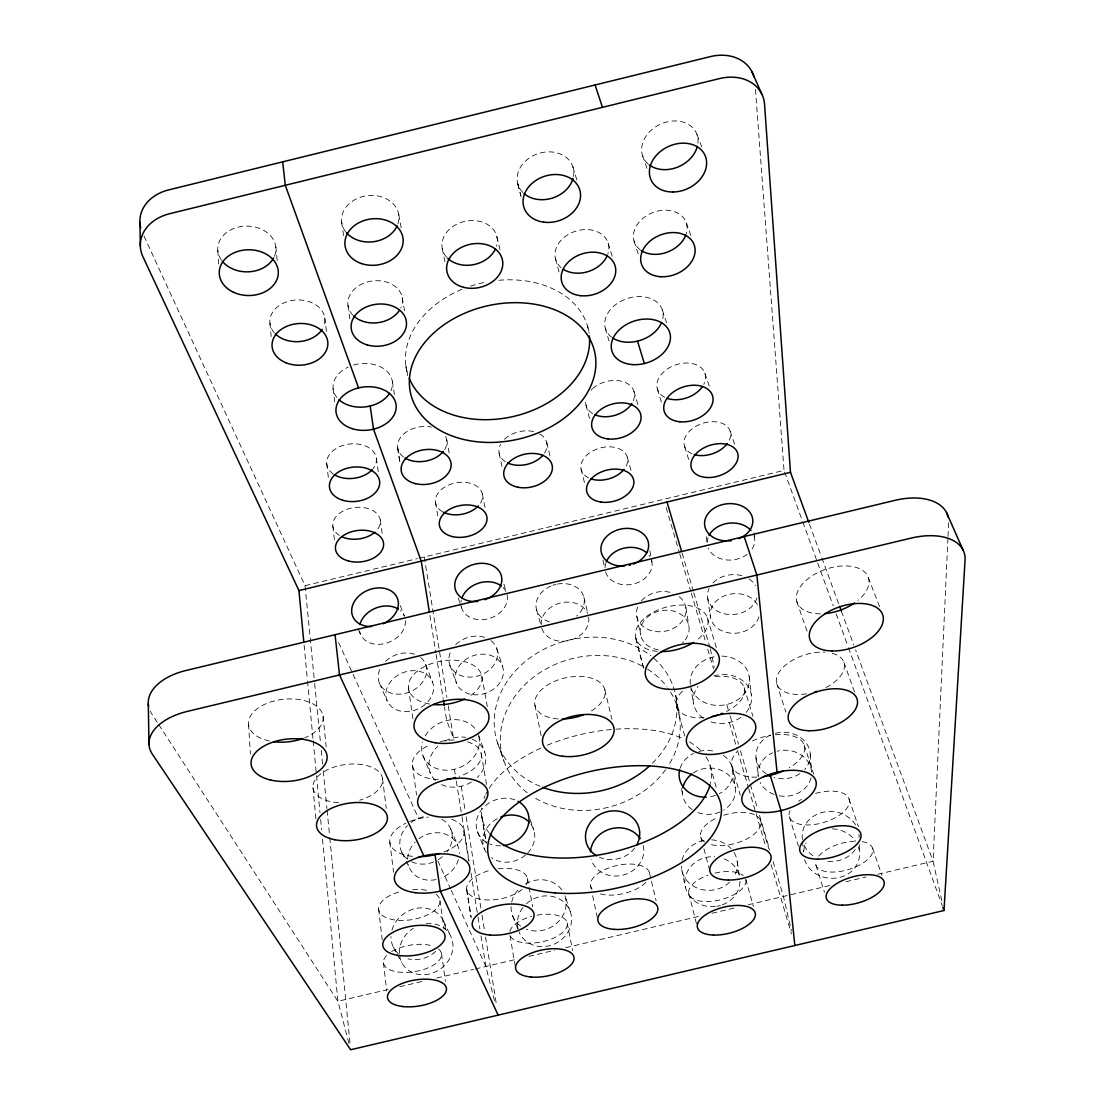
<?xml version="1.0" encoding="UTF-8"?>
<svg xmlns="http://www.w3.org/2000/svg" width="1105" height="1105" viewBox="0 0 1105 1105"><rect width="100%" height="100%" fill="white"/><g stroke="black" fill="none" stroke-linecap="round" stroke-linejoin="round"><path stroke-width="0.75" stroke-dasharray="5 3.75" d="M947.938 538.204L933.076 861.251L942.178 902.302M948.021 536.477L948.656 522.706M143.995 236.056L305.049 585.664L417.345 558.647M419.016 558.246L784.025 470.399L755.309 87.682M388.159 989.472L337.909 1001.296L158.181 723.734M399.872 986.71L424.997 980.798M436.724 978.036L473.575 969.375M475.247 968.975L517.126 959.126M528.853 956.364L554.53 950.314M565.705 947.689L700.252 916.031M711.979 913.269L737.104 907.357M748.265 904.733L830.905 885.285M845.974 881.735L866.071 877.011M877.798 874.248L933.076 861.251L855.588 649.892M157.255 722.297L151.62 713.609A55.664 32.197 -3.8 0 1 150.294 711.247M393.421 947.33L396.446 952.855M397.192 954.237L401.737 962.51M401.916 852.48L405.494 859.814M406.198 861.278L409.775 868.627M443.575 921.128L451.006 936.667M338.6 642.516L418.698 818.722M437.884 860.919L450.578 888.862M451.282 890.409L485.869 966.474L494.874 1002.152M379.512 683.332L387.109 700.805M358.213 628.938L360.783 634.892M450.591 828.722L457.622 845.173M423.063 755.917L430.287 772.948M477.36 831.485L484.543 849.317M512.706 916.059L517.817 928.822M400.286 605.664L404.416 616.189A23.744 18.329 -22.4 0 0 400.341 610.582M425.743 664.588L432.635 682.296A24.572 19.641 -23.1 0 1 404.085 711.565A24.572 19.641 -23.1 0 1 392.441 679.575A24.572 19.641 -23.1 0 1 432.635 682.296M696.937 134.423L701.855 147.103M868.268 577.459L880.271 608.51M449.873 665.224L456.476 683.097M809.413 523.977L821.25 556.271M821.844 557.873L839.013 604.697M841.375 611.148L853.806 645.058M478.382 734.839L484.722 752.132M784.605 472.015L802.189 520.372M802.769 521.974L833.239 605.789M836.167 613.855L847.88 646.094M848.474 647.696L942.247 905.672M686.26 222.782L690.832 235.531M843.971 662.475L854.759 692.559M497.512 742.864L503.935 761.096M530.207 819.551L533.895 830.2M642.475 155.391L648 171.372M796.829 601.659L807.534 632.613M458.257 597.985L459.818 602.543M460.053 603.22L461.904 608.62M730.156 431.212L735.502 446.862M872.66 848.364L881.859 875.284M704.88 373.145L709.7 387.385M849.013 798.901L858.405 826.678M570.291 911.666L564.807 895.464A28.026 25.097 -24.6 0 1 556.547 923.366A28.026 25.097 -24.6 0 1 526.229 929.153M662.365 309.98L666.536 322.771M804.205 745.088L813.681 774.135M496.808 648.732L502.692 666.812M634.021 241L638.165 253.846M776.677 683.47L785.904 712.117M684.561 446.406L689.492 462.125M815.987 865.27L824.454 892.288M657.323 388.932L661.729 403.242M789.315 816.706L798.432 846.237M608.164 243.197L612.612 257.714M744.107 687.49L752.919 716.275M503.894 584.172L506.228 591.852M572.873 166.772L576.838 180.018M707.393 617.723L716.33 647.696M682.116 553.163L693.318 591.106M693.802 592.75L709.866 647.199M710.363 648.842L714.258 667.116M726.786 704.479L729.714 714.41M730.198 716.068L738.499 744.19M740.461 750.82L757.56 808.736M759.508 815.366L769.771 850.118M773.182 861.693L783.445 896.459L791.415 930.797M633.925 391.336L637.834 404.623M760.544 820.683L768.804 848.681M666.149 507.582L679.216 552.017M679.699 553.674L690.818 591.52M691.302 593.178L705.819 642.558M707.753 649.132L713.554 668.884M729.314 722.532L737.076 748.955M737.56 750.613L748.237 786.953M748.72 788.597L765.71 846.416M771.055 864.58L791.429 933.946M605.278 328.102L608.993 340.989M731.855 766.014L740.295 795.227M536.616 609.974L540.497 623.703M627.253 457.097L631.729 473.064M745.723 879.179L753.403 906.501M587.515 326.099L589.573 333.42M710.114 765.558L717.159 790.779M555.442 258.667L559.434 273.405M676.591 705.915L685.307 738.099M586.023 405.19L589.863 419.624M700.722 836.775L702.49 843.391M703.94 848.806L709.079 868.212M348.931 1043.286L337.909 1001.296L322.439 838.308M517.831 183.996L520.787 195.392M635.845 638.331L643.593 668.18M517.734 183.665L521.118 196.69M635.748 638.013L643.511 667.862M581.078 469.155L584.738 483.603M688.774 893.365L696.537 923.932M583.91 597.391L587.653 612.792M546.726 442.525L550.18 456.973M649.45 872.853L656.121 900.768M496.863 236.567L499.985 249.661M604.836 689.713L611.88 719.231M602.999 560.221L604.725 568.039M681.702 869.497L685.487 887.522M499.101 452.953L502.167 467.498M590.581 885.809L591.272 889.111M592.667 895.727L597.211 917.191M636.812 616.507L640.596 635.126M442.249 248.487L444.928 261.678M534.917 705.073L541.298 736.469M482.36 494.004L485.247 508.618M567.183 922.896L572.666 950.645M681.412 788.5L682.931 796.387M446.655 439.486L449.459 454.708M527.403 878.213L528.743 885.395M529.046 887.08L532.665 906.791M649.878 550.787L651.95 562.127M675.707 695.446L679.202 714.465M398.712 214.329L401.156 227.92M481.835 676.205L487.291 706.523M402.206 297.411L404.527 310.809M481.2 753.665L486.614 784.937M435.481 502.347L438.008 517.043M509.971 935.562L515.331 966.654M690.542 685.874L693.609 703.996M405.894 365.81L407.552 375.714M481.683 815.794L486.186 842.507M406.018 366.708L407.413 374.968M481.794 816.595L486.297 843.308M685.874 607.488L688.926 626.273M424.251 556.989L446.89 697.338M448.257 705.791L453.437 737.919L446.669 720.57L444.5 707.007M461.227 786.249L465.053 809.979M466.158 816.761L480.924 908.324M482.015 915.106L484.473 930.355M485.565 937.137L496.504 1004.956M429.9 615.43L435.853 652.737M436.116 654.436L443.146 698.526M454.431 769.273L456.047 779.467M456.324 781.166L461.738 815.172M462.014 816.871L469.059 861.071M470.951 872.978L477.733 915.479M478.009 917.178L479.902 929.07M480.979 935.88L485.869 966.474M392.33 381.253L394.444 394.485M463.92 830.78L468.7 860.74M397.593 447.428L400.079 463.285M466.669 889.166L471.172 917.951M397.662 447.967L399.969 462.746M466.724 889.636L470.965 916.722M737.242 861.486L739.549 876.679A27.597 24.987 -5.8 0 0 722.794 858.309M732.684 769.467L735.308 787.713M707.725 598.385L710.418 617.156M376.294 458.078L378.67 474.528M439.914 900.23L444.058 929.029M341.638 221.953L343.835 237.313M408.463 687.78L413.09 720.101M380.231 519.82L382.302 534.475M441.503 953.505L445.439 981.447M347.964 305.339L349.857 318.834M412.386 765.213L416.571 795.117M706.219 536.685L707.103 543.08M324.76 317.798L326.652 332.881M382.523 778.514L386.253 808.294M333.075 388.601L334.746 401.944M389.803 842.12L393.587 872.384M756.013 757.768L758.141 775.434M749.218 676.661L751.386 694.976M326.721 463.603L328.461 478.506M378.628 909.111L382.206 939.858M332.84 526.063L334.553 540.815M383.463 962.787L386.722 990.936M754.08 532.776L754.743 539.226M275.794 246.719L277.314 261.885M323.074 716.247L326.182 747.049M305.049 585.664L314.483 681.716M314.649 683.429L320.547 743.444M321.224 750.309L322.563 764.025M323.24 770.889L326.942 808.584M327.108 810.297L329.635 835.946M329.801 837.659L350.133 1044.626M304.11 645.182L307.356 679.299M307.522 681.012L313.019 739.01M313.185 740.709L319.994 812.576M320.643 819.427L321.624 829.731M269.91 323.047L271.167 336.542M313.005 787.658L315.947 819.399M802.562 841.458L803.418 851.679M810.269 754.232L811.526 772.05A26.769 23.012 -1.3 0 0 777.216 751.22M217.782 250.407L218.666 263.985M248.514 724.231L250.448 754.08M859.303 844.51L859.538 853.088M715.101 676.591A35.001 19.268 -15.4 0 1 744.038 687.282A35.001 19.268 -15.4 0 1 726.441 711.496M703.926 717.67A35.001 19.268 -15.4 0 1 682.876 690.584M775.282 734.728A37.667 19.42 -15.9 0 1 803.929 744.314A37.667 19.42 -15.9 0 1 789.191 767.809M756.842 777.133A37.667 19.42 -15.9 0 1 736.994 751.649M752.436 740.958A37.667 19.42 -15.9 0 1 770.641 735.336M558.163 718.899A35.802 20.332 -12.5 0 1 540.014 691.191A35.802 20.332 -12.5 0 1 594.462 679.23A35.802 20.332 -12.5 0 1 589.435 712.021M537.044 915.175A29.269 13.564 -11.2 0 1 567.252 923.255A29.269 13.564 -11.2 0 1 541.27 941.957A29.269 13.564 -11.2 0 1 509.861 934.761M509.861 931.405A29.269 13.564 -11.2 0 1 531.823 916.335M498.148 868.792A30.885 15.042 -10.5 0 1 525.662 885.492M522.154 889.345A30.885 15.042 -10.5 0 1 471.559 896.072A30.885 15.042 -10.5 0 1 491.38 870.008M467.512 741.869A34.89 19.144 -9.6 0 1 481.076 758.417A34.89 19.144 -9.6 0 1 459.238 776.387M438.243 779.522A34.89 19.144 -9.6 0 1 412.566 766.207A34.89 19.144 -9.6 0 1 430.273 744.77M440.398 741.552A34.89 19.144 -9.6 0 1 455.923 740.074M832.258 653.29A35.25 19.213 -17.6 0 1 824.896 688.084M806.415 693.83A35.25 19.213 -17.6 0 1 777.616 674.865A35.25 19.213 -17.6 0 1 824.952 652.143M657.337 651.384A37.239 21.879 -15.3 0 1 640.845 621.825A37.239 21.879 -15.3 0 1 695.459 607.225A37.239 21.879 -15.3 0 1 695.321 641.232M429.665 704.051A37.156 21.741 -9.6 0 1 414.693 673.539A37.156 21.741 -9.6 0 1 470.343 663.663A37.156 21.741 -9.6 0 1 467.829 697.269M451.793 819.316A37.501 19.255 -9.2 0 1 443.671 852.066M412.552 856.347A37.501 19.255 -9.2 0 1 389.954 843.143A37.501 19.255 -9.2 0 1 405.742 823.239M409.803 821.485A37.501 19.255 -9.2 0 1 428.132 817.134M815.545 793.404A31.147 15.097 -16.3 0 1 849.441 801.415A31.147 15.097 -16.3 0 1 815.601 824.302A31.147 15.097 -16.3 0 1 789.923 810.739M798.459 801.305A31.147 15.097 -16.3 0 1 801.401 799.398M745.903 880.008A29.352 13.619 -14.1 0 1 721.772 899.456A29.352 13.619 -14.1 0 1 689.506 895.34A29.352 13.619 -14.1 0 1 708.029 875.174M714.935 873.116A29.352 13.619 -14.1 0 1 743.251 875.561M705.985 756.842A117.061 60.899 -12.6 0 1 710.418 783.528M489.225 832.977A117.061 60.899 -12.6 0 1 481.67 807.948M484.004 798.445A117.061 60.899 -12.6 0 1 485.136 795.683M485.786 794.302A117.061 60.899 -12.6 0 1 487.222 791.525M489.197 788.238A117.061 60.899 -12.6 0 1 541.933 747.56M547.307 745.24A117.061 60.899 -12.6 0 1 614.311 729.286M615.899 729.162A117.061 60.899 -12.6 0 1 683.111 738.706M689.313 741.883A117.061 60.899 -12.6 0 1 702.007 751.773M592.1 889.152A30.153 14.42 -12.6 0 1 616.231 865.657A30.153 14.42 -12.6 0 1 649.574 875.588M645.886 882.329A30.153 14.42 -12.6 0 1 600.139 893.848M862.218 841.679A29.573 13.578 -16.2 0 1 854.648 867.37A29.573 13.578 -16.2 0 1 815.946 860.905M818.695 856.085A29.573 13.578 -16.2 0 1 854.345 841.25M820.421 613.8A37.722 21.727 -19.1 0 1 800.669 586.244A37.722 21.727 -19.1 0 1 854.593 566.989A37.722 21.727 -19.1 0 1 857.936 600.416M723.637 815.283A30.981 15.125 -14.7 0 1 758.444 817.369A30.981 15.125 -14.7 0 1 747.187 838.723A30.981 15.125 -14.7 0 1 708.554 843.875M704.631 841.941A30.981 15.125 -14.7 0 1 718.181 817.313M338.586 802.644A35.056 18.978 -7.5 0 1 318.737 775.53A35.056 18.978 -7.5 0 1 375.148 768.983A35.056 18.978 -7.5 0 1 359.774 800.186M438.519 948.988A29.393 13.44 -9.2 0 1 410.853 972.138A29.393 13.44 -9.2 0 1 388.173 954.029M391.626 951.571A29.393 13.44 -9.2 0 1 433.174 946.198M436.13 894.359A30.981 14.945 -9 0 1 422 917.122A30.981 14.945 -9 0 1 380.452 913.559A30.981 14.945 -9 0 1 401.129 891.376M412.759 889.511A30.981 14.945 -9 0 1 428.712 890.892M269.358 740.972A37.501 21.409 -5.9 0 1 256.098 709.59A37.501 21.409 -5.9 0 1 313.765 704.341A37.501 21.409 -5.9 0 1 304.8 737.739M472.125 739.107A29.158 24.255 -23.2 0 1 477.194 777.561M471.434 782.022A29.158 24.255 -23.2 0 1 440.702 784.191M435.467 780.517A29.158 24.255 -23.2 0 1 437.76 746.345M445.011 741.123A29.158 24.255 -23.2 0 1 465.675 737.339M810.987 777.823A26.769 23.012 -1.3 0 1 778.928 795.752M774.108 794.412A26.769 23.012 -1.3 0 1 760.171 782.409M758.334 776.87A26.769 23.012 -1.3 0 1 772.588 752.837M739.977 881.293A27.597 24.987 -5.8 0 1 721.966 904.94M720.515 905.409A27.597 24.987 -5.8 0 1 716.896 906.252M715.377 906.459A27.597 24.987 -5.8 0 1 684.838 882.467A27.597 24.987 -5.8 0 1 714.7 856.693M754.024 535.815A23.868 18.467 -6.8 0 1 751.055 550.539M747.215 554.309A23.868 18.467 -6.8 0 1 708.236 548.052M707.186 542.362A23.868 18.467 -6.8 0 1 708.029 537.748M858.392 846.941A27.998 24.738 4.8 0 1 839.344 877.494A27.998 24.738 4.8 0 1 804.62 859.676M803.639 851.983A27.998 24.738 4.8 0 1 806.028 843.046M832.424 828.833A27.998 24.738 4.8 0 1 855.546 841.209M588.634 617.06A24.117 19.241 -14.7 0 1 569.241 640.43A24.117 19.241 -14.7 0 1 541.795 628.275M541.174 624.712A24.117 19.241 -14.7 0 1 560.732 602.902A24.117 19.241 -14.7 0 1 587.653 613.579M658.414 649.851A24.572 19.835 -9.8 0 1 641.991 624.09A24.572 19.835 -9.8 0 1 676.536 612.073A24.572 19.835 -9.8 0 1 684.409 640.817M683.553 641.756A24.572 19.835 -9.8 0 1 682.531 642.765M713.733 675.942A29.255 24.407 -6.4 0 1 746.179 683.995A29.255 24.407 -6.4 0 1 745.944 712.684M740.847 717.338A29.255 24.407 -6.4 0 1 709.451 721.358M703.319 718.153A29.255 24.407 -6.4 0 1 698.07 686.316M693.153 773.072A26.561 23.122 -6.8 0 1 730.695 777.298A26.561 23.122 -6.8 0 1 723.568 810.131M719.88 812.009A26.561 23.122 -6.8 0 1 695.625 811.609M692.186 809.62A26.561 23.122 -6.8 0 1 682.462 791.346M643.248 845.491A26.893 23.923 -15.3 0 1 623.234 875.063A26.893 23.923 -15.3 0 1 591.272 859.331M670.597 692.158A90.886 76.48 -14.9 0 1 668.525 765.323M665.624 769.619A90.886 76.48 -14.9 0 1 532.734 796.581M527.209 792.699A90.886 76.48 -14.9 0 1 522.789 686.827A90.886 76.48 -14.9 0 1 646.135 668.249M647.571 669.147A90.886 76.48 -14.9 0 1 666.964 686.84M758.873 616.811A24.697 19.793 -6.3 0 1 721.427 630.61A24.697 19.793 -6.3 0 1 720.101 598.109A24.697 19.793 -6.3 0 1 758.472 606.949M651.66 560.705A23.702 18.523 -11.3 0 1 633.51 583.979A23.702 18.523 -11.3 0 1 605.651 572.031M605.057 567.708A23.702 18.523 -11.3 0 1 605.844 563.025M649.118 555.428A23.702 18.523 -11.3 0 1 649.947 556.658M507.071 594.766A23.661 18.454 -18 0 1 488.009 618.855A23.661 18.454 -18 0 1 461.268 606.383M461.061 601.99A23.661 18.454 -18 0 1 461.282 600.512M502.996 587.459A23.661 18.454 -18 0 1 505.91 591.493M526.367 903.766A27.57 24.863 -25.1 0 1 566.768 905.216A27.57 24.863 -25.1 0 1 556.906 942.786A27.57 24.863 -25.1 0 1 519.005 931.777M518.052 928.808A27.57 24.863 -25.1 0 1 522.941 907.481M531.035 824.399A26.506 22.998 -23.3 0 1 527.859 852.784M525.469 855.063A26.506 22.998 -23.3 0 1 491.449 857.715M486.297 852.48A26.506 22.998 -23.3 0 1 497.775 818.404M478.81 736.317A29.614 24.421 -23 0 1 449.928 770.033A29.614 24.421 -23 0 1 422.593 742.021M425.245 735.902A29.614 24.421 -23 0 1 451.172 719.811A29.614 24.421 -23 0 1 476.435 730.681M775.42 733.292A27.197 23.219 -1.8 0 1 805.504 742.132A27.197 23.219 -1.8 0 1 804.758 769.37M799.937 773.611A27.197 23.219 -1.8 0 1 773.818 777.409M766.317 773.928A27.197 23.219 -1.8 0 1 770.71 734.936M734.065 852.535A28.067 25.235 -6.3 0 1 733.748 877.121M729.632 882.149A28.067 25.235 -6.3 0 1 699.299 888.848A28.067 25.235 -6.3 0 1 681.384 866.348M682.02 860.256A28.067 25.235 -6.3 0 1 704.824 840.256M711.551 839.841A28.067 25.235 -6.3 0 1 731.137 848.654M855.201 849.483A28.468 24.987 4 0 1 824.206 860.726M812.935 855.781A28.468 24.987 4 0 1 803.736 844.206M802.465 839.62A28.468 24.987 4 0 1 821.899 812.548A28.468 24.987 4 0 1 855.878 825.338M858.93 834.358A28.468 24.987 4 0 1 859.082 837.507M557.362 584.089A24.476 19.351 -14.7 0 1 582.114 593.012A24.476 19.351 -14.7 0 1 576.603 616.079M549.489 621.853A24.476 19.351 -14.7 0 1 535.994 604.656A24.476 19.351 -14.7 0 1 551.533 585.788M552.956 585.263A24.476 19.351 -14.7 0 1 555.884 584.407M679.285 596.714A24.945 19.959 -9.9 0 1 680.998 622.598A24.945 19.959 -9.9 0 1 649.547 630.043A24.945 19.959 -9.9 0 1 637.834 606.535M641.356 600.913A24.945 19.959 -9.9 0 1 670.514 592.446M721.938 656.121A29.711 24.586 -6.7 0 1 749.411 678.511A29.711 24.586 -6.7 0 1 724.783 704.893A29.711 24.586 -6.7 0 1 691.385 688.857M690.293 684.34A29.711 24.586 -6.7 0 1 716.413 656.425M723.416 755.378A27.003 23.316 -7.1 0 1 719.383 793.652M715.515 795.351A27.003 23.316 -7.1 0 1 707.172 797.092M680.114 768.168A27.003 23.316 -7.1 0 1 693.539 753.458M698.995 751.441A27.003 23.316 -7.1 0 1 715.474 751.593M634.809 847.949A27.349 24.144 -15.3 0 1 599.587 857.314M653.815 658.276A92.323 77.032 -14.9 0 1 651.798 763.845M540.069 786.29A92.323 77.032 -14.9 0 1 513.259 673.304A92.323 77.032 -14.9 0 1 650.762 655.735M756.911 597.929A25.07 19.918 -6.5 0 1 725.322 614.021A25.07 19.918 -6.5 0 1 709.106 588.509M712.946 582.957A25.07 19.918 -6.5 0 1 742.477 575.885M749.038 578.937A25.07 19.918 -6.5 0 1 755.433 585.691M520.621 926.114A28.026 25.097 -24.6 0 1 511.159 905.34M511.67 902.136A28.026 25.097 -24.6 0 1 520.262 887.743M525.69 883.807A28.026 25.097 -24.6 0 1 562.859 891.39M500.8 845.795A26.948 23.191 -23 0 1 489.653 843.902M486.849 842.549A26.948 23.191 -23 0 1 480.772 810.78A26.948 23.191 -23 0 1 516.601 800.6M490.965 640.61A24.876 19.876 -19.5 0 1 491.905 667.434A24.876 19.876 -19.5 0 1 459.887 675.183A24.876 19.876 -19.5 0 1 451.393 650.196M455.674 644.643A24.876 19.876 -19.5 0 1 486.421 638.013M418.864 838.806A26.658 22.804 -28.5 0 1 445.66 834.247A26.658 22.804 -28.5 0 1 459.321 853.654M458.423 859.621A26.658 22.804 -28.5 0 1 440.964 878.088M436.144 879.552A26.658 22.804 -28.5 0 1 408.27 864.58M407.676 858.778A26.658 22.804 -28.5 0 1 415.162 842.065M405.438 620.692A23.744 18.329 -22.4 0 1 384.885 643.566A23.744 18.329 -22.4 0 1 359.691 631.618M426.157 923.711A27.887 24.462 -34.6 0 1 452.926 944.526A27.887 24.462 -34.6 0 1 429.279 974.016A27.887 24.462 -34.6 0 1 399.734 956.654M399.347 953.532A27.887 24.462 -34.6 0 1 413.353 928.269M441.834 819.247A27.086 22.998 -28 0 1 447 851.872M442.359 856.734A27.086 22.998 -28 0 1 438.188 859.704M433.561 861.983A27.086 22.998 -28 0 1 411.267 861.596M407.441 859.207A27.086 22.998 -28 0 1 407.483 825.656M411.253 822.369A27.086 22.998 -28 0 1 426.654 816.346M391.957 930.175A28.357 24.711 -33.8 0 1 421.82 907.868A28.357 24.711 -33.8 0 1 445.55 930.327M435.674 951.446A28.357 24.711 -33.8 0 1 407.966 958.781M398.132 953.505A28.357 24.711 -33.8 0 1 391.004 936.639M420.674 657.558A24.945 19.752 -22.9 0 1 420.535 684.548A24.945 19.752 -22.9 0 1 388.601 692.2A24.945 19.752 -22.9 0 1 381.059 667.033M385.59 661.343A24.945 19.752 -22.9 0 1 416.157 654.837M647.972 163.83A29.241 23.136 -25.3 0 1 661.646 123.636A29.241 23.136 -25.3 0 1 697.932 143.222M691.923 453.768A24.034 15.981 -18.6 0 1 688.318 432.469A24.034 15.981 -18.6 0 1 718.941 422.29A24.034 15.981 -18.6 0 1 728.568 441.586M446.627 257.175A27.956 22.072 -12.3 0 1 464.943 221.345A27.956 22.072 -12.3 0 1 496.49 246.277M561.202 267.742A27.487 21.147 -17.9 0 1 576.382 230.959A27.487 21.147 -17.9 0 1 607.833 254.081M611.576 337.163A29.959 21.879 -18.6 0 1 627.64 298.447A29.959 21.879 -18.6 0 1 662.144 321.141M592.515 388.725A24.932 17.445 -16.3 0 1 623.634 381.833A24.932 17.445 -16.3 0 1 632.474 402.469M592.57 413.519A24.932 17.445 -16.3 0 1 585.982 399.057M590.982 390.217A24.932 17.445 -16.3 0 1 591.976 389.209M522.886 192.505A28.841 23.343 -18 0 1 539.06 153.333A28.841 23.343 -18 0 1 573.315 177.408M640.03 249.661A27.68 21.064 -21.8 0 1 653.994 212.119A27.68 21.064 -21.8 0 1 686.316 233.556M498.825 280.283A93.11 68.579 -12.6 0 1 589.062 333.116M407.607 373.711A93.11 68.579 -12.6 0 1 461.987 289.317M470.509 286.154A93.11 68.579 -12.6 0 1 486.752 281.955M539.82 433.961A24.379 16.796 -12.7 0 1 544.53 453.147M505.386 461.71A24.379 16.796 -12.7 0 1 500.606 444.348M504.502 439.293A24.379 16.796 -12.7 0 1 534.972 431.917M345.672 231.746A28.799 23.219 -6.5 0 1 366.722 195.765A28.799 23.219 -6.5 0 1 397.731 224.453M442.359 511.629A23.813 15.967 -10.2 0 1 441.019 489.86A23.813 15.967 -10.2 0 1 472.912 484.17A23.813 15.967 -10.2 0 1 479.045 505.082M352.757 315.049A27.418 21.036 -7 0 1 371.763 281.071A27.418 21.036 -7 0 1 400.728 308.019M445.536 436.378A24.863 17.376 -9.1 0 1 444.182 450.301M403.422 456.918A24.863 17.376 -9.1 0 1 402.137 435.494A24.863 17.376 -9.1 0 1 431.364 427.083M588.592 477.899A23.868 16.023 -15.2 0 1 585.733 456.185A23.868 16.023 -15.2 0 1 617.143 447.995A23.868 16.023 -15.2 0 1 624.712 468.492M664.671 397.289A25.07 17.404 -18.9 0 1 661.467 374.194A25.07 17.404 -18.9 0 1 693.056 363.738A25.07 17.404 -18.9 0 1 703.761 384.347M353.503 365.092A29.863 21.727 -6.7 0 1 383.905 368.808A29.863 21.727 -6.7 0 1 390.949 390.742M336.873 397.482A29.863 21.727 -6.7 0 1 348.296 367.04M333.282 474.004A24.945 17.266 -6.5 0 1 332.964 450.757A24.945 17.266 -6.5 0 1 366.169 446.296A24.945 17.266 -6.5 0 1 373.007 468.672M221.359 259.993A29.103 22.873 0.3 0 1 244.371 226.18A29.103 22.873 0.3 0 1 274.316 256.581M339.415 535.442A23.909 15.857 -6.9 0 1 338.793 513.88A23.909 15.857 -6.9 0 1 370.976 509.612A23.909 15.857 -6.9 0 1 376.612 530.524M274.289 332.757A27.57 20.857 -3.3 0 1 293.93 300.187A27.57 20.857 -3.3 0 1 323.475 326.845M473.078 694.658A24.503 19.752 -19.6 0 0 502.651 666.688A24.503 19.752 -19.6 0 0 462.525 662.102A24.503 19.752 -19.6 0 0 473.078 694.658"/><path stroke-width="1.5" d="M944.002 910.506L965.066 560A57.17 32.404 -20.8 0 0 910.99 538.135L187.588 711.33A56.756 31.783 -4.2 0 0 152.393 754.218L350.63 1049.75L944.002 910.506L942.827 907.288M298.93 590.581L790.476 472.318L764.563 104.45A43.827 34.462 -28.6 0 0 719.396 78.607L169.618 213.721A43.592 33.951 3.6 0 0 143.015 256.926L298.93 590.581L303.792 641.77M423.878 855.878L339.511 674.962L335.064 634.712M498.148 1015.136L440.329 891.141L435.052 854.704M752.063 72.005L761.718 93.897M946.502 512.54L963.008 549.931M790.476 472.318L808.832 522.361M839.607 606.313L841.375 611.148M358.573 387.896L285.283 185.295L282.687 161.855M595.084 84.988L602.46 107.337M744.162 536.547L756.856 575.028L777.064 772.215M637.516 341.127L644.367 363.531M770.226 775.323L781 810.6L794.827 945.507M667.019 502.015L681.633 551.505M429.362 612.032L421.254 561.16L373.518 429.196L370.161 406.018M443.423 700.225L444.238 705.308M139.934 222.436L140.349 246.401M148.291 703.816L148.995 744.577M722.587 713.236A35.001 19.268 -15.4 0 1 720.598 714.01M718.568 714.714A35.001 19.268 -15.4 0 1 712.103 716.482M455.371 777.519A34.89 19.144 -9.6 0 1 453.299 778.03M451.185 778.459A34.89 19.144 -9.6 0 1 446.696 779.136M948.242 517.416A56.065 32.805 -21.1 0 0 895.216 500.303L186.11 670.459A55.664 32.197 -3.8 0 0 148.609 706.344M693.567 642.406A37.239 21.879 -15.3 0 1 661.066 651.577M464.542 698.995A37.156 21.741 -9.6 0 1 433.395 704.52M439.459 853.516A37.501 19.255 -9.2 0 1 419.127 856.651M583.689 714.686A35.802 20.332 -12.5 0 1 562.362 718.982M816.899 691.329A35.25 19.213 -17.6 0 1 814.827 691.979M710.073 784.854A117.061 60.899 -12.6 0 1 609.836 852.784A117.061 60.899 -12.6 0 1 490.095 834.026M854.51 602.985A37.722 21.727 -19.1 0 1 824.744 613.62M783.307 770.862A37.667 19.42 -15.9 0 1 763.458 776.58M302.77 738.527A37.501 21.409 -5.9 0 1 273.626 741.69M708.996 535.511A23.868 18.467 -6.8 0 1 728.913 523.19A23.868 18.467 -6.8 0 1 751.069 530.635M682.89 787.727A26.561 23.122 -6.8 0 1 691.868 773.997M590.484 851.872A26.893 23.923 -15.3 0 1 611.024 828.791A26.893 23.923 -15.3 0 1 640.251 838.626M606.272 561.879A23.702 18.523 -11.3 0 1 624.366 548.066A23.702 18.523 -11.3 0 1 646.826 552.942M461.821 598.413A23.661 18.454 -18 0 1 478.81 583.095A23.661 18.454 -18 0 1 501.38 586.051M500.786 817.051A26.506 22.998 -23.3 0 1 529.668 822.7M770.668 776.263A27.197 23.219 -1.8 0 1 767.713 774.785M726.883 540.939A24.213 18.564 -7 0 1 706.73 515.648A24.213 18.564 -7 0 1 745.723 508.231A24.213 18.564 -7 0 1 738.817 538.674M731.469 540.635A24.213 18.564 -7 0 1 728.416 540.911M706.316 797.133A27.003 23.316 -7.1 0 1 679.713 769.591M596.686 855.836A27.349 24.144 -15.3 0 1 589.918 823.197A27.349 24.144 -15.3 0 1 626.397 813.487A27.349 24.144 -15.3 0 1 636.604 845.215M649.726 765.806A92.323 77.032 -14.9 0 1 542.652 787.312M624.657 566.009A24.061 18.619 -11.4 0 1 602.474 542.306A24.061 18.619 -11.4 0 1 640.582 531.933A24.061 18.619 -11.4 0 1 635.955 562.928M634.919 563.426A24.061 18.619 -11.4 0 1 633.193 564.13M630.651 564.959A24.061 18.619 -11.4 0 1 629.173 565.332M477.982 601.369A24.006 18.55 -17.9 0 1 456.545 577.818A24.006 18.55 -17.9 0 1 494.75 566.893A24.006 18.55 -17.9 0 1 487.802 598.565M486.739 599.034A24.006 18.55 -17.9 0 1 484.998 599.725M517.969 801.291A26.948 23.191 -23 0 1 527.817 826.499A26.948 23.191 -23 0 1 503.314 845.601M359.926 624.505A23.744 18.329 -22.4 0 1 375.755 608.095A23.744 18.329 -22.4 0 1 398.394 609.145M371.529 626.535A24.089 18.412 -22.2 0 1 354.581 601.189A24.089 18.412 -22.2 0 1 392.731 592.087A24.089 18.412 -22.2 0 1 383.2 623.745M697.379 146.261A29.241 23.136 -25.3 0 1 677.185 167.311A29.241 23.136 -25.3 0 1 649.118 164.783M624.063 469.349A23.868 16.023 -15.2 0 1 590.719 478.783M727.214 443.644A24.034 15.981 -18.6 0 1 694.216 454.611M495.427 249.012A27.956 22.072 -12.3 0 1 473.493 264.661A27.956 22.072 -12.3 0 1 447.635 258.211M607.377 255.296A27.487 21.147 -17.9 0 1 563.384 269.33M661.605 322.563A29.959 21.879 -18.6 0 1 612.792 338.019M573.025 178.54A28.841 23.343 -18 0 1 552.099 198.168A28.841 23.343 -18 0 1 523.991 193.541M685.846 234.923A27.68 21.064 -21.8 0 1 641.162 250.476M589.407 335.961A93.11 68.579 -12.6 0 1 513.825 416.378A93.11 68.579 -12.6 0 1 409.237 378.269M543.038 455.149A24.379 16.796 -12.7 0 1 507.568 462.912M631.825 403.574A24.932 17.445 -16.3 0 1 594.835 414.693M397.151 225.862A28.799 23.219 -6.5 0 1 373.587 241.705A28.799 23.219 -6.5 0 1 346.418 232.658M399.402 310.353A27.418 21.036 -7 0 1 353.669 315.947M443.437 451.323A24.863 17.376 -9.1 0 1 404.996 457.995M478.341 505.883A23.813 15.967 -10.2 0 1 443.298 512.14M702.435 386.584A25.07 17.404 -18.9 0 1 667.019 398.311M389.554 393.339A29.863 21.727 -6.7 0 1 338.917 399.651M753.997 77.088A43.192 34.393 -29.4 0 0 710.239 56.645L168.761 189.88A42.971 33.882 4.3 0 0 140.736 227.754M372.178 469.639A24.945 17.266 -6.5 0 1 334.359 474.708M273.653 257.907A29.103 22.873 0.3 0 1 249.288 271.775A29.103 22.873 0.3 0 1 222.285 261.222M374.857 532.237A23.909 15.857 -6.9 0 1 341.611 536.643M322.177 329.29A27.57 20.857 -3.3 0 1 275.283 333.807M531.063 977.013A29.711 13.274 -11.2 0 0 574.048 957.869A29.711 13.274 -11.2 0 0 529.323 953.96A29.711 13.274 -11.2 0 0 531.063 977.013M489.777 935.01A31.368 14.738 -10.6 0 0 533.991 913.973A31.368 14.738 -10.6 0 0 485.661 909.802A31.368 14.738 -10.6 0 0 489.777 935.01M436.516 816.512A35.512 18.84 -9.7 0 0 487.885 792.547A35.512 18.84 -9.7 0 0 433.92 783.887A35.512 18.84 -9.7 0 0 436.516 816.512M808.846 730.709A35.885 18.909 -17.4 0 0 857.342 700.045A35.885 18.909 -17.4 0 0 802.313 698.498A35.885 18.909 -17.4 0 0 808.846 730.709M668.028 689.271A37.943 21.575 -15.1 0 0 719.065 656.936A37.943 21.575 -15.1 0 0 659.823 652.779A37.943 21.575 -15.1 0 0 668.028 689.271M435.522 742.795A37.86 21.437 -9.7 0 0 488.866 715.267A37.86 21.437 -9.7 0 0 430.121 706.054A37.86 21.437 -9.7 0 0 435.522 742.795M832.093 650.969A38.44 21.437 -18.8 0 0 883.047 616.024A38.44 21.437 -18.8 0 0 823.819 614.629A38.44 21.437 -18.8 0 0 832.093 650.969M842.328 905.188A30.015 13.288 -16.1 0 0 884.193 882.439A30.015 13.288 -16.1 0 0 839.013 882.232A30.015 13.288 -16.1 0 0 842.328 905.188M562.583 756.234A36.451 20.042 -12.5 0 0 614.062 728.678A36.451 20.042 -12.5 0 0 558.232 721.703A36.451 20.042 -12.5 0 0 562.583 756.234M706.661 754.397A35.622 18.965 -15.3 0 0 755.64 725.419A35.622 18.965 -15.3 0 0 700.929 721.938A35.622 18.965 -15.3 0 0 706.661 754.397M763.679 812.493A38.302 19.075 -15.8 0 0 816.084 781.76A38.302 19.075 -15.8 0 0 757.395 779.964A38.302 19.075 -15.8 0 0 763.679 812.493M728.361 880.036A31.465 14.835 -14.6 0 0 770.876 855.726A31.465 14.835 -14.6 0 0 722.021 855.146A31.465 14.835 -14.6 0 0 728.361 880.036M614.118 929.36A30.609 14.13 -12.6 0 0 657.834 908.213A30.609 14.13 -12.6 0 0 611.576 904.885A30.609 14.13 -12.6 0 0 614.118 929.36M555.152 892.909A119.022 59.808 -12.6 0 0 720.999 805.089A119.022 59.808 -12.6 0 0 537.5 790.738A119.022 59.808 -12.6 0 0 555.152 892.909M415.784 892.743A38.123 18.909 -9.4 0 0 469.763 867.397A38.123 18.909 -9.4 0 0 410.825 860.367A38.123 18.909 -9.4 0 0 415.784 892.743M817.769 859.138A31.644 14.793 -16.1 0 0 860.878 834.109A31.644 14.793 -16.1 0 0 812.437 834.013A31.644 14.793 -16.1 0 0 817.769 859.138M713.443 935.051A29.794 13.329 -14.1 0 0 755.337 913.628A29.794 13.329 -14.1 0 0 710.197 912.095A29.794 13.329 -14.1 0 0 713.443 935.051M270.587 780.02A38.205 21.119 -6.2 0 0 327.149 756.925A38.205 21.119 -6.2 0 0 269.565 743.375A38.205 21.119 -6.2 0 0 270.587 780.02M400.093 955.632A31.465 14.641 -9.2 0 0 445.025 935.797A31.465 14.641 -9.2 0 0 396.695 930.479A31.465 14.641 -9.2 0 0 400.093 955.632M402.8 1006.531A29.835 13.149 -9.3 0 0 446.475 988.837A29.835 13.149 -9.3 0 0 401.626 983.671A29.835 13.149 -9.3 0 0 402.8 1006.531M334.87 839.745A35.692 18.675 -7.7 0 0 387.399 817.728A35.692 18.675 -7.7 0 0 333.613 807.313A35.692 18.675 -7.7 0 0 334.87 839.745M672.807 192.008A29.655 23.164 -24.7 0 0 704.976 155.266A29.655 23.164 -24.7 0 0 656.218 155.487A29.655 23.164 -24.7 0 0 672.807 192.008M452.829 536.671A24.103 15.898 -10.3 0 0 486.974 517.527A24.103 15.898 -10.3 0 0 449.694 509.267A24.103 15.898 -10.3 0 0 452.829 536.671M415.494 483.645A25.18 17.307 -9.2 0 0 451.047 463.396A25.18 17.307 -9.2 0 0 411.82 453.879A25.18 17.307 -9.2 0 0 415.494 483.645M660.555 276.706A28.067 21.05 -21.4 0 0 694.272 245.103A28.067 21.05 -21.4 0 0 648.842 242.175A28.067 21.05 -21.4 0 0 660.555 276.706M543.853 222.174A29.269 23.357 -17.8 0 0 579.724 189.701A29.269 23.357 -17.8 0 0 531.85 183.541A29.269 23.357 -17.8 0 0 543.853 222.174M468.382 440.481A94.339 68.441 -12.6 0 0 594.863 352.868A94.339 68.441 -12.6 0 0 444.583 324.345A94.339 68.441 -12.6 0 0 468.382 440.481M361.404 263.543A29.213 23.246 -6.8 0 0 403.076 238.97A29.213 23.246 -6.8 0 0 357.578 223.472A29.213 23.246 -6.8 0 0 361.404 263.543M600.968 502.071A24.158 15.953 -15.1 0 0 633.704 480.247A24.158 15.953 -15.1 0 0 595.927 474.846A24.158 15.953 -15.1 0 0 600.968 502.071M518.024 487.264A24.683 16.741 -12.7 0 0 552.293 466.048A24.683 16.741 -12.7 0 0 513.839 458.534A24.683 16.741 -12.7 0 0 518.024 487.264M608.082 438.934A25.249 17.39 -16.2 0 0 640.665 414.195A25.249 17.39 -16.2 0 0 600.291 409.831A25.249 17.39 -16.2 0 0 608.082 438.934M706.979 477.498A24.324 15.912 -18.5 0 0 737.629 453.119A24.324 15.912 -18.5 0 0 698.857 451.158A24.324 15.912 -18.5 0 0 706.979 477.498M463.755 287.341A28.343 22.072 -12.4 0 0 502.595 260.835A28.343 22.072 -12.4 0 0 457.788 249.55A28.343 22.072 -12.4 0 0 463.755 287.341M580.457 295.657A27.86 21.133 -17.7 0 0 615.071 265.766A27.86 21.133 -17.7 0 0 569.849 260.628A27.86 21.133 -17.7 0 0 580.457 295.657M632.309 364.581A30.36 21.838 -18.4 0 0 669.671 332.356A30.36 21.838 -18.4 0 0 620.54 328.641A30.36 21.838 -18.4 0 0 632.309 364.581M679.907 421.779A25.374 17.349 -18.7 0 0 712.697 396.336A25.374 17.349 -18.7 0 0 672.572 392.579A25.374 17.349 -18.7 0 0 679.907 421.779M352.246 428.685A30.249 21.686 -6.9 0 0 396.17 405.756A30.249 21.686 -6.9 0 0 349.76 391.184A30.249 21.686 -6.9 0 0 352.246 428.685M366.929 344.815A27.805 21.023 -7.2 0 0 406.419 321.928A27.805 21.023 -7.2 0 0 363.062 308.613A27.805 21.023 -7.2 0 0 366.929 344.815M285.629 362.647A27.943 20.843 -3.6 0 0 327.867 343.848A27.943 20.843 -3.6 0 0 286.347 326.5A27.943 20.843 -3.6 0 0 285.629 362.647M348.586 561.022A24.2 15.774 -7 0 0 383.587 543.605A24.2 15.774 -7 0 0 346.404 533.77A24.2 15.774 -7 0 0 348.586 561.022M233.39 292.203A29.531 22.887 -0.2 0 0 278.308 273.17A29.531 22.887 -0.2 0 0 234.661 252.562A29.531 22.887 -0.2 0 0 233.39 292.203M342.647 500.234A25.263 17.21 -6.7 0 0 379.706 482.181A25.263 17.21 -6.7 0 0 341.307 470.426A25.263 17.21 -6.7 0 0 342.647 500.234"/></g></svg>
